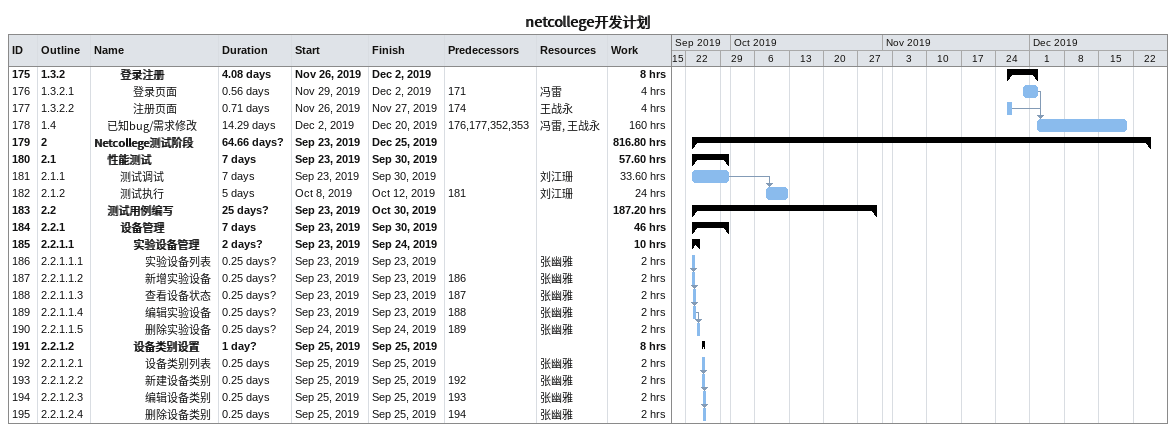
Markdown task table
netcollege开发计划

| ID | WBS | Task | Duration | Start | Finish | Predecessors | Resources | Work (h) |
|---|---|---|---|---|---|---|---|---|
| 175 | 1.3.2 | **登录注册** | 4.08d | 2019-11-26 | 2019-12-02 |  |  | 8 |
| 176 | 1.3.2.1 | 登录页面 | 0.56d | 2019-11-29 | 2019-12-02 | 171 | 冯雷 | 4 |
| 177 | 1.3.2.2 | 注册页面 | 0.71d | 2019-11-26 | 2019-11-27 | 174 | 王战永 | 4 |
| 178 | 1.4 | 已知bug/需求修改 | 14.29d | 2019-12-02 | 2019-12-20 | 176, 177, 352, 353 | 冯雷, 王战永 | 160 |
| 179 | 2 | **Netcollege测试阶段** | 64.66d? | 2019-09-23 | 2019-12-25 |  |  | 816.80 |
| 180 | 2.1 | **性能测试** | 7d | 2019-09-23 | 2019-09-30 |  |  | 57.60 |
| 181 | 2.1.1 | 测试调试 | 7d | 2019-09-23 | 2019-09-30 |  | 刘江珊 | 33.60 |
| 182 | 2.1.2 | 测试执行 | 5d | 2019-10-08 | 2019-10-12 | 181 | 刘江珊 | 24 |
| 183 | 2.2 | **测试用例编写** | 25d? | 2019-09-23 | 2019-10-30 |  |  | 187.20 |
| 184 | 2.2.1 | **设备管理** | 7d | 2019-09-23 | 2019-09-30 |  |  | 46 |
| 185 | 2.2.1.1 | **实验设备管理** | 2d? | 2019-09-23 | 2019-09-24 |  |  | 10 |
| 186 | 2.2.1.1.1 | 实验设备列表 | 0.25d? | 2019-09-23 | 2019-09-23 |  | 张幽雅 | 2 |
| 187 | 2.2.1.1.2 | 新增实验设备 | 0.25d? | 2019-09-23 | 2019-09-23 | 186 | 张幽雅 | 2 |
| 188 | 2.2.1.1.3 | 查看设备状态 | 0.25d? | 2019-09-23 | 2019-09-23 | 187 | 张幽雅 | 2 |
| 189 | 2.2.1.1.4 | 编辑实验设备 | 0.25d? | 2019-09-23 | 2019-09-23 | 188 | 张幽雅 | 2 |
| 190 | 2.2.1.1.5 | 删除实验设备 | 0.25d? | 2019-09-24 | 2019-09-24 | 189 | 张幽雅 | 2 |
| 191 | 2.2.1.2 | **设备类别设置** | 1d? | 2019-09-25 | 2019-09-25 |  |  | 8 |
| 192 | 2.2.1.2.1 | 设备类别列表 | 0.25d | 2019-09-25 | 2019-09-25 |  | 张幽雅 | 2 |
| 193 | 2.2.1.2.2 | 新建设备类别 | 0.25d | 2019-09-25 | 2019-09-25 | 192 | 张幽雅 | 2 |
| 194 | 2.2.1.2.3 | 编辑设备类别 | 0.25d | 2019-09-25 | 2019-09-25 | 193 | 张幽雅 | 2 |
| 195 | 2.2.1.2.4 | 删除设备类别 | 0.25d | 2019-09-25 | 2019-09-25 | 194 | 张幽雅 | 2 |
